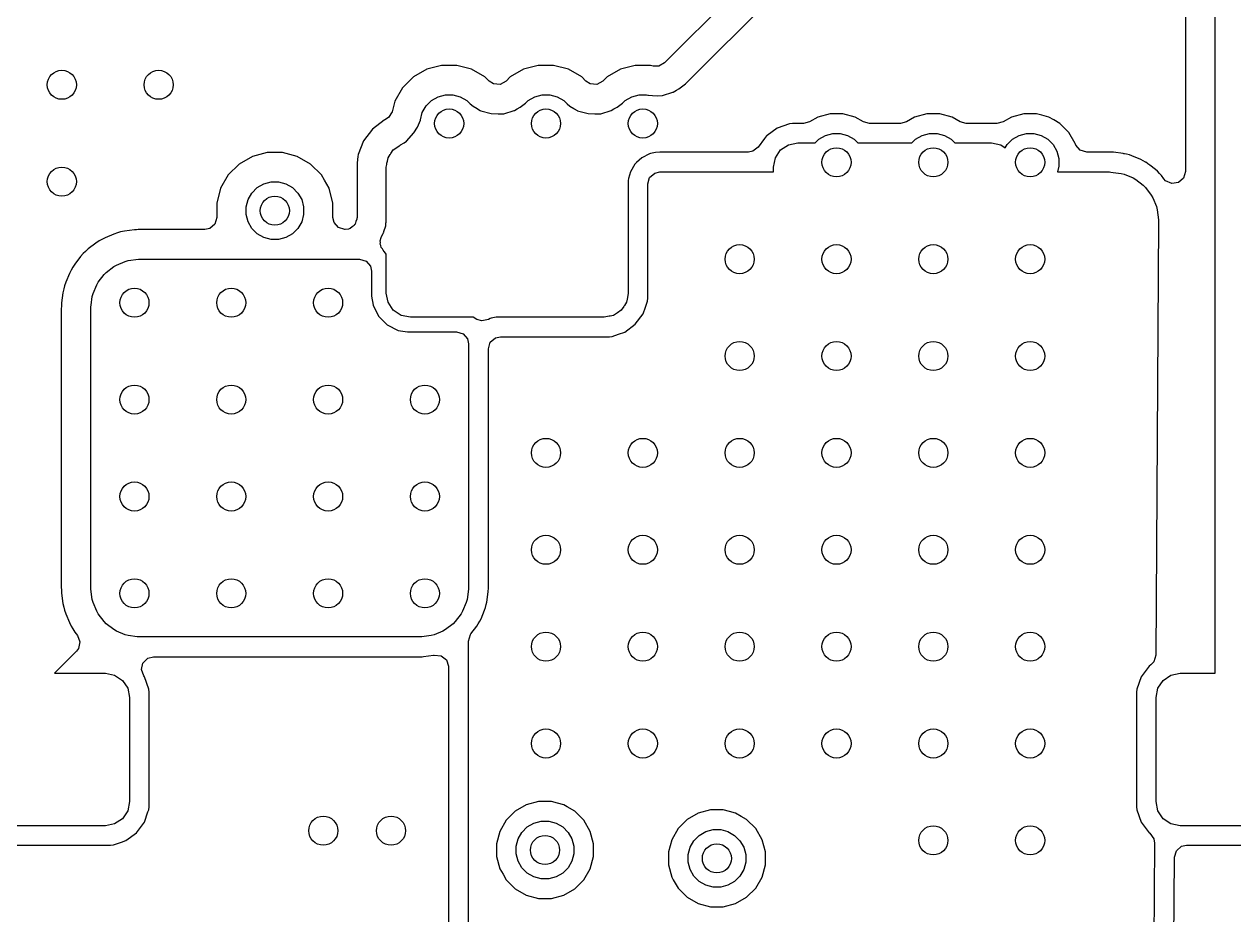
# Model space of a CAD drawing. Extents: x 2.65 to 6.49, y -4.64 to -1.62.
# Drawn here: x 3.0949 to 3.5867, y -2.6799 to -2.3179 of the extents above; entities that cross this region are included whole.
import ezdxf

# ---------------------------------------------------------------- set-up
doc = ezdxf.new("R2010")
doc.units = 0
doc.header["$MEASUREMENT"] = 0
doc.layers.add('BLACK', color=7, linetype='CONTINUOUS')

msp = doc.modelspace()

# ---------------------------------------------------------------- linework, layer by layer
at = {"layer": 'BLACK', "linetype": 'CONTINUOUS'}
for p, q in [((3.56711, -2.13155), (3.56711, -2.37781)), ((3.57913, -2.58169), (3.57913, -2.23183)), ((3.41981, -2.26917), (3.35533, -2.33364)), ((3.36384, -2.34215), (3.42832, -2.27767)), ((3.2646, -2.33463), (3.25859, -2.33624)), ((3.27083, -2.33463), (3.2646, -2.33463)), ((3.27684, -2.33624), (3.27083, -2.33463)), ((3.30397, -2.33463), (3.29796, -2.33624)), ((3.3102, -2.33463), (3.30397, -2.33463)), ((3.31621, -2.33624), (3.3102, -2.33463)), ((3.34334, -2.33463), (3.33733, -2.33624)), ((3.34957, -2.33463), (3.34334, -2.33463)), ((3.35062, -2.33491), (3.34957, -2.33463)), ((3.34957, -2.33463), (3.34957, -2.33463)), ((3.35292, -2.33496), (3.35062, -2.33491)), ((3.35533, -2.33364), (3.35292, -2.33496)), ((3.2532, -2.33935), (3.2488, -2.34375)), ((3.25859, -2.33624), (3.2532, -2.33935)), ((3.2532, -2.33935), (3.2532, -2.33935)), ((3.25859, -2.33624), (3.25859, -2.33624)), ((3.28223, -2.33935), (3.27684, -2.33624)), ((3.27684, -2.33624), (3.27684, -2.33624)), ((3.27684, -2.33624), (3.27684, -2.33624)), ((3.28395, -2.34107), (3.28223, -2.33935)), ((3.28223, -2.33935), (3.28223, -2.33935)), ((3.29257, -2.33935), (3.29085, -2.34107)), ((3.29796, -2.33624), (3.29257, -2.33935)), ((3.29257, -2.33935), (3.29257, -2.33935)), ((3.29796, -2.33624), (3.29796, -2.33624)), ((3.3216, -2.33935), (3.31621, -2.33624)), ((3.31621, -2.33624), (3.31621, -2.33624)), ((3.31621, -2.33624), (3.31621, -2.33624)), ((3.32332, -2.34107), (3.3216, -2.33935)), ((3.3216, -2.33935), (3.3216, -2.33935)), ((3.33194, -2.33935), (3.33022, -2.34107)), ((3.33733, -2.33624), (3.33194, -2.33935)), ((3.33194, -2.33935), (3.33194, -2.33935)), ((3.33733, -2.33624), (3.33733, -2.33624)), ((3.2488, -2.34375), (3.24569, -2.34914)), ((3.2488, -2.34375), (3.2488, -2.34375)), ((3.2857, -2.34219), (3.28395, -2.34107)), ((3.28844, -2.34238), (3.2857, -2.34219)), ((3.29085, -2.34107), (3.28844, -2.34238)), ((3.32507, -2.34219), (3.32332, -2.34107)), ((3.32781, -2.34238), (3.32507, -2.34219)), ((3.33022, -2.34107), (3.32781, -2.34238)), ((3.35448, -2.34689), (3.35868, -2.34552)), ((3.35868, -2.34552), (3.35873, -2.34549)), ((3.35873, -2.34549), (3.36015, -2.34472)), ((3.36015, -2.34472), (3.3611, -2.3442)), ((3.3611, -2.3442), (3.36161, -2.34382)), ((3.36161, -2.34382), (3.36384, -2.34215)), ((3.36384, -2.34215), (3.36384, -2.34215)), ((3.24569, -2.34914), (3.24452, -2.3535)), ((3.24569, -2.34914), (3.24569, -2.34914)), ((3.25835, -2.35108), (3.26053, -2.3489)), ((3.26053, -2.3489), (3.2632, -2.34736)), ((3.2632, -2.34736), (3.26617, -2.34656)), ((3.26617, -2.34656), (3.26926, -2.34656)), ((3.26926, -2.34656), (3.27224, -2.34736)), ((3.27224, -2.34736), (3.27491, -2.3489)), ((3.27491, -2.3489), (3.27614, -2.35013)), ((3.27614, -2.35013), (3.27631, -2.35026)), ((3.27631, -2.35026), (3.27745, -2.35118)), ((3.29662, -2.35162), (3.29882, -2.34997)), ((3.29882, -2.34997), (3.2999, -2.3489)), ((3.2999, -2.3489), (3.30257, -2.34736)), ((3.30257, -2.34736), (3.30554, -2.34656)), ((3.30554, -2.34656), (3.30863, -2.34656)), ((3.30863, -2.34656), (3.31161, -2.34736)), ((3.31161, -2.34736), (3.31428, -2.3489)), ((3.31428, -2.3489), (3.31551, -2.35013)), ((3.31551, -2.35013), (3.31568, -2.35026)), ((3.31568, -2.35026), (3.31682, -2.35118)), ((3.33599, -2.35162), (3.33819, -2.34997)), ((3.33819, -2.34997), (3.33927, -2.3489)), ((3.33927, -2.3489), (3.34194, -2.34736)), ((3.34194, -2.34736), (3.34492, -2.34656)), ((3.34492, -2.34656), (3.348, -2.34656)), ((3.348, -2.34656), (3.34847, -2.34668)), ((3.34847, -2.34668), (3.34875, -2.3467)), ((3.34875, -2.3467), (3.35033, -2.34693)), ((3.35033, -2.34693), (3.35252, -2.34698)), ((3.35252, -2.34698), (3.35263, -2.34699)), ((3.35263, -2.34699), (3.35448, -2.34689)), ((3.35263, -2.34699), (3.35263, -2.34699)), ((3.35263, -2.34699), (3.35263, -2.34699)), ((3.24452, -2.3535), (3.24309, -2.35585)), ((3.25601, -2.35673), (3.2568, -2.35375)), ((3.2568, -2.35375), (3.25835, -2.35108)), ((3.27745, -2.35118), (3.27905, -2.35222)), ((3.27905, -2.35222), (3.27919, -2.35231)), ((3.27919, -2.35231), (3.27919, -2.35231)), ((3.27919, -2.35231), (3.28034, -2.35294)), ((3.28034, -2.35294), (3.28056, -2.35307)), ((3.28056, -2.35307), (3.28484, -2.35419)), ((3.28484, -2.35419), (3.28758, -2.35438)), ((3.28758, -2.35438), (3.29, -2.35431)), ((3.29, -2.35431), (3.2942, -2.35294)), ((3.2942, -2.35294), (3.29426, -2.35291)), ((3.29426, -2.35291), (3.29534, -2.35232)), ((3.29534, -2.35232), (3.29662, -2.35162)), ((3.31682, -2.35118), (3.31842, -2.35222)), ((3.31842, -2.35222), (3.31856, -2.35231)), ((3.31856, -2.35231), (3.31856, -2.35231)), ((3.31856, -2.35231), (3.31971, -2.35294)), ((3.31971, -2.35294), (3.31993, -2.35307)), ((3.31993, -2.35307), (3.32421, -2.35419)), ((3.32421, -2.35419), (3.32695, -2.35438)), ((3.32695, -2.35438), (3.32937, -2.35431)), ((3.32937, -2.35431), (3.33357, -2.35294)), ((3.33357, -2.35294), (3.33363, -2.35291)), ((3.33363, -2.35291), (3.33471, -2.35232)), ((3.33471, -2.35232), (3.33599, -2.35162)), ((3.41759, -2.35565), (3.41423, -2.35759)), ((3.4226, -2.35431), (3.41759, -2.35565)), ((3.41759, -2.35565), (3.41759, -2.35565)), ((3.41759, -2.35565), (3.41759, -2.35565)), ((3.41759, -2.35565), (3.41759, -2.35565)), ((3.42779, -2.35431), (3.4226, -2.35431)), ((3.4328, -2.35565), (3.42779, -2.35431)), ((3.43616, -2.35759), (3.4328, -2.35565)), ((3.4328, -2.35565), (3.4328, -2.35565)), ((3.4328, -2.35565), (3.4328, -2.35565)), ((3.45696, -2.35565), (3.4536, -2.35759)), ((3.46197, -2.35431), (3.45696, -2.35565)), ((3.45696, -2.35565), (3.45696, -2.35565)), ((3.45696, -2.35565), (3.45696, -2.35565)), ((3.45696, -2.35565), (3.45696, -2.35565)), ((3.46716, -2.35431), (3.46197, -2.35431)), ((3.47217, -2.35565), (3.46716, -2.35431)), ((3.47553, -2.35759), (3.47217, -2.35565)), ((3.47217, -2.35565), (3.47217, -2.35565)), ((3.47217, -2.35565), (3.47217, -2.35565)), ((3.49633, -2.35565), (3.49296, -2.3576)), ((3.50134, -2.35431), (3.49633, -2.35565)), ((3.49633, -2.35565), (3.49633, -2.35565)), ((3.49633, -2.35565), (3.49633, -2.35565)), ((3.49633, -2.35565), (3.49633, -2.35565)), ((3.50653, -2.35431), (3.50134, -2.35431)), ((3.50864, -2.35488), (3.50653, -2.35431)), ((3.51154, -2.35565), (3.50864, -2.35488)), ((3.51356, -2.35682), (3.51154, -2.35565)), ((3.2365, -2.36051), (3.2329, -2.36526)), ((3.24125, -2.35691), (3.2365, -2.36051)), ((3.24159, -2.35678), (3.24125, -2.35691)), ((3.24309, -2.35585), (3.24159, -2.35678)), ((3.25336, -2.36211), (3.25479, -2.35976)), ((3.25479, -2.35976), (3.25601, -2.35692)), ((3.25601, -2.35692), (3.25601, -2.35673)), ((3.40107, -2.36013), (3.39705, -2.36309)), ((3.40611, -2.35836), (3.40107, -2.36013)), ((3.40107, -2.36013), (3.40107, -2.36013)), ((3.40731, -2.35825), (3.40611, -2.35836)), ((3.40611, -2.35836), (3.40611, -2.35836)), ((3.41179, -2.35825), (3.40731, -2.35825)), ((3.41423, -2.35759), (3.41179, -2.35825)), ((3.4386, -2.35825), (3.43616, -2.35759)), ((3.45116, -2.35825), (3.4386, -2.35825)), ((3.4536, -2.35759), (3.45116, -2.35825)), ((3.47797, -2.35825), (3.47553, -2.35759)), ((3.49044, -2.35825), (3.47797, -2.35825)), ((3.49296, -2.3576), (3.49044, -2.35821)), ((3.49044, -2.35821), (3.49044, -2.35825)), ((3.51604, -2.35825), (3.51356, -2.35682)), ((3.5197, -2.36192), (3.51604, -2.35825)), ((3.2329, -2.36526), (3.23071, -2.3708)), ((3.24944, -2.36606), (3.2504, -2.3654)), ((3.2504, -2.3654), (3.25336, -2.36211)), ((3.39599, -2.36435), (3.39339, -2.36788)), ((3.39677, -2.3633), (3.39599, -2.36435)), ((3.39705, -2.36309), (3.39677, -2.3633)), ((3.41651, -2.36614), (3.41801, -2.36465)), ((3.41801, -2.36465), (3.42068, -2.3631)), ((3.42068, -2.3631), (3.42366, -2.36231)), ((3.42366, -2.36231), (3.42674, -2.36231)), ((3.42674, -2.36231), (3.42972, -2.3631)), ((3.42972, -2.3631), (3.43239, -2.36465)), ((3.43239, -2.36465), (3.43388, -2.36614)), ((3.45588, -2.36614), (3.45738, -2.36465)), ((3.45738, -2.36465), (3.46005, -2.3631)), ((3.46005, -2.3631), (3.46303, -2.36231)), ((3.46303, -2.36231), (3.46611, -2.36231)), ((3.46611, -2.36231), (3.46909, -2.3631)), ((3.46909, -2.3631), (3.47176, -2.36465)), ((3.47176, -2.36465), (3.47325, -2.36614)), ((3.49457, -2.36683), (3.49675, -2.36465)), ((3.49675, -2.36465), (3.49942, -2.3631)), ((3.49942, -2.3631), (3.5024, -2.36231)), ((3.5024, -2.36231), (3.50548, -2.36231)), ((3.50548, -2.36231), (3.50846, -2.3631)), ((3.50846, -2.3631), (3.51113, -2.36465)), ((3.51113, -2.36465), (3.51331, -2.36683)), ((3.5223, -2.36641), (3.5197, -2.36192)), ((3.19374, -2.37006), (3.18773, -2.37167)), ((3.19996, -2.37006), (3.19374, -2.37006)), ((3.20598, -2.37167), (3.19996, -2.37006)), ((3.24403, -2.37049), (3.24501, -2.36902)), ((3.24501, -2.36902), (3.24647, -2.36805)), ((3.24647, -2.36805), (3.24736, -2.36737)), ((3.24736, -2.36737), (3.24786, -2.36705)), ((3.24786, -2.36705), (3.24788, -2.36703)), ((3.24786, -2.36705), (3.24786, -2.36705)), ((3.24788, -2.36703), (3.24793, -2.367)), ((3.24793, -2.367), (3.24795, -2.36699)), ((3.24795, -2.36699), (3.24944, -2.36606)), ((3.24795, -2.36699), (3.24795, -2.36699)), ((3.35161, -2.37005), (3.34958, -2.37049)), ((3.35333, -2.36986), (3.35161, -2.37005)), ((3.38946, -2.36986), (3.35333, -2.36986)), ((3.3912, -2.36954), (3.38946, -2.36986)), ((3.39339, -2.36788), (3.3912, -2.36954)), ((3.40036, -2.37222), (3.40249, -2.36902)), ((3.40249, -2.36902), (3.40568, -2.36689)), ((3.40568, -2.36689), (3.40945, -2.36614)), ((3.40945, -2.36614), (3.41651, -2.36614)), ((3.43388, -2.36614), (3.45588, -2.36614)), ((3.47325, -2.36614), (3.48819, -2.36614)), ((3.48819, -2.36614), (3.49196, -2.36689)), ((3.49196, -2.36689), (3.49381, -2.36813)), ((3.49381, -2.36813), (3.49457, -2.36683)), ((3.51331, -2.36683), (3.51485, -2.3695)), ((3.51485, -2.3695), (3.51565, -2.37247)), ((3.52241, -2.36669), (3.5223, -2.36641)), ((3.5223, -2.36641), (3.5223, -2.36641)), ((3.52253, -2.36701), (3.52241, -2.36669)), ((3.52433, -2.36909), (3.52253, -2.36701)), ((3.52697, -2.36986), (3.52433, -2.36909)), ((3.53617, -2.36986), (3.52697, -2.36986)), ((3.53618, -2.36986), (3.53617, -2.36986)), ((3.53617, -2.36986), (3.53617, -2.36986)), ((3.5367, -2.36988), (3.53618, -2.36986)), ((3.53718, -2.36991), (3.5367, -2.36988)), ((3.53734, -2.36992), (3.53718, -2.36991)), ((3.5375, -2.36994), (3.53734, -2.36992)), ((3.53787, -2.36997), (3.5375, -2.36994)), ((3.54169, -2.37048), (3.53787, -2.36997)), ((3.18233, -2.37478), (3.17793, -2.37918)), ((3.18772, -2.37167), (3.18233, -2.37478)), ((3.18233, -2.37478), (3.18233, -2.37478)), ((3.18773, -2.37167), (3.18772, -2.37167)), ((3.21137, -2.37478), (3.20598, -2.37167)), ((3.20598, -2.37167), (3.20598, -2.37167)), ((3.20598, -2.37167), (3.20598, -2.37167)), ((3.21577, -2.37918), (3.21137, -2.37478)), ((3.21137, -2.37478), (3.21137, -2.37478)), ((3.23061, -2.37167), (3.2303, -2.37429)), ((3.2303, -2.37429), (3.2303, -2.37429)), ((3.2303, -2.37429), (3.2303, -2.39648)), ((3.23071, -2.3708), (3.23061, -2.37167)), ((3.24213, -2.37598), (3.24235, -2.37486)), ((3.24235, -2.37486), (3.24236, -2.37472)), ((3.24236, -2.37472), (3.24237, -2.3746)), ((3.24237, -2.3746), (3.2424, -2.3744)), ((3.2424, -2.3744), (3.24261, -2.37356)), ((3.24261, -2.37356), (3.24288, -2.37222)), ((3.24288, -2.37222), (3.2438, -2.37084)), ((3.2438, -2.37084), (3.24389, -2.37068)), ((3.24389, -2.37068), (3.24403, -2.37049)), ((3.34321, -2.37477), (3.34146, -2.37792)), ((3.34392, -2.37408), (3.34321, -2.37477)), ((3.34321, -2.37477), (3.34321, -2.37477)), ((3.346, -2.37228), (3.34392, -2.37408)), ((3.34918, -2.37059), (3.346, -2.37228)), ((3.346, -2.37228), (3.346, -2.37228)), ((3.34958, -2.37049), (3.34918, -2.37059)), ((3.34918, -2.37059), (3.34918, -2.37059)), ((3.39961, -2.37598), (3.40036, -2.37222)), ((3.51565, -2.37247), (3.51565, -2.37556)), ((3.54202, -2.37052), (3.54169, -2.37048)), ((3.54223, -2.37057), (3.54202, -2.37052)), ((3.54306, -2.37073), (3.54223, -2.37057)), ((3.5443, -2.37106), (3.54306, -2.37073)), ((3.54531, -2.37141), (3.5443, -2.37106)), ((3.54888, -2.37289), (3.54531, -2.37141)), ((3.54983, -2.37337), (3.54888, -2.37289)), ((3.55083, -2.37395), (3.54983, -2.37337)), ((3.54983, -2.37337), (3.54983, -2.37337)), ((3.55094, -2.37401), (3.55083, -2.37395)), ((3.5516, -2.37445), (3.55094, -2.37401)), ((3.55182, -2.3746), (3.5516, -2.37445)), ((3.55256, -2.37517), (3.55182, -2.3746)), ((3.55488, -2.37696), (3.55256, -2.37517)), ((3.17793, -2.37918), (3.17482, -2.38458)), ((3.17793, -2.37918), (3.17793, -2.37918)), ((3.21698, -2.38128), (3.21577, -2.37918)), ((3.21577, -2.37918), (3.21577, -2.37918)), ((3.24213, -2.39784), (3.24213, -2.37598)), ((3.34146, -2.37792), (3.34068, -2.38055)), ((3.34146, -2.37792), (3.34146, -2.37792)), ((3.34844, -2.38283), (3.34922, -2.3802)), ((3.34922, -2.3802), (3.3513, -2.37839)), ((3.3513, -2.37839), (3.35333, -2.37795)), ((3.35333, -2.37795), (3.39961, -2.37795)), ((3.39961, -2.37795), (3.39961, -2.37598)), ((3.51565, -2.37556), (3.51501, -2.37795)), ((3.51501, -2.37795), (3.53617, -2.37795)), ((3.53617, -2.37795), (3.5368, -2.37799)), ((3.5368, -2.37799), (3.53774, -2.37812)), ((3.53774, -2.37812), (3.54096, -2.37854)), ((3.54096, -2.37854), (3.5422, -2.37888)), ((3.5422, -2.37888), (3.54577, -2.38036)), ((3.55568, -2.37767), (3.55488, -2.37696)), ((3.55658, -2.37857), (3.55568, -2.37767)), ((3.55658, -2.37858), (3.55658, -2.37857)), ((3.55658, -2.37857), (3.55658, -2.37857)), ((3.55728, -2.37938), (3.55658, -2.37858)), ((3.55834, -2.38077), (3.55728, -2.37938)), ((3.55728, -2.37938), (3.55728, -2.37938)), ((3.56711, -2.37781), (3.56633, -2.38045)), ((3.17482, -2.38458), (3.17321, -2.39059)), ((3.17482, -2.38458), (3.17482, -2.38458)), ((3.18748, -2.38651), (3.18966, -2.38433)), ((3.18966, -2.38433), (3.19233, -2.38279)), ((3.19233, -2.38279), (3.19531, -2.38199)), ((3.19531, -2.38199), (3.19839, -2.38199)), ((3.19839, -2.38199), (3.20137, -2.38279)), ((3.20137, -2.38279), (3.20404, -2.38433)), ((3.20404, -2.38433), (3.20622, -2.38651)), ((3.21888, -2.38458), (3.21698, -2.38128)), ((3.22049, -2.39059), (3.21888, -2.38458)), ((3.34068, -2.38056), (3.34055, -2.38147)), ((3.34055, -2.38147), (3.34055, -2.42717)), ((3.34068, -2.38055), (3.34068, -2.38056)), ((3.34068, -2.38056), (3.34068, -2.38056)), ((3.34844, -2.4293), (3.34844, -2.38283)), ((3.54577, -2.38036), (3.54688, -2.38101)), ((3.54688, -2.38101), (3.54994, -2.38337)), ((3.54994, -2.38337), (3.55084, -2.38428)), ((3.55084, -2.38428), (3.55319, -2.38736)), ((3.55903, -2.3815), (3.55834, -2.38077)), ((3.56153, -2.38264), (3.55903, -2.3815)), ((3.56425, -2.38225), (3.56153, -2.38264)), ((3.56633, -2.38045), (3.56425, -2.38225)), ((3.18514, -2.39216), (3.18594, -2.38918)), ((3.18594, -2.38918), (3.18748, -2.38651)), ((3.20622, -2.38651), (3.20776, -2.38918)), ((3.20776, -2.38918), (3.20856, -2.39216)), ((3.55319, -2.38736), (3.55382, -2.38847)), ((3.55382, -2.38847), (3.55528, -2.39205)), ((3.17321, -2.39059), (3.17321, -2.39648)), ((3.18514, -2.39524), (3.18514, -2.39216)), ((3.20856, -2.39216), (3.20856, -2.39524)), ((3.22049, -2.39648), (3.22049, -2.39059)), ((3.22049, -2.39059), (3.22049, -2.39059)), ((3.55528, -2.39205), (3.55561, -2.39329)), ((3.55561, -2.39329), (3.55613, -2.39745)), ((3.17243, -2.39912), (3.17035, -2.40092)), ((3.17321, -2.39648), (3.17243, -2.39912)), ((3.18594, -2.39822), (3.18514, -2.39524)), ((3.18748, -2.40089), (3.18594, -2.39822)), ((3.20776, -2.39822), (3.20622, -2.40089)), ((3.20856, -2.39524), (3.20776, -2.39822)), ((3.22093, -2.3985), (3.22049, -2.39648)), ((3.22273, -2.40058), (3.22093, -2.3985)), ((3.2291, -2.39967), (3.22823, -2.40024)), ((3.22925, -2.39935), (3.2291, -2.39967)), ((3.22952, -2.39912), (3.22925, -2.39935)), ((3.22981, -2.39812), (3.22952, -2.39912)), ((3.23025, -2.39717), (3.22981, -2.39812)), ((3.2303, -2.39648), (3.23019, -2.39682)), ((3.23019, -2.39682), (3.23025, -2.39717)), ((3.24119, -2.40217), (3.24197, -2.39988)), ((3.24197, -2.39988), (3.24201, -2.39883)), ((3.24197, -2.39988), (3.24197, -2.39988)), ((3.24197, -2.39988), (3.24197, -2.39988)), ((3.24201, -2.39883), (3.24205, -2.39834)), ((3.24205, -2.39834), (3.24213, -2.39784)), ((3.55617, -2.39809), (3.55503, -2.57439)), ((3.55613, -2.39745), (3.55617, -2.39809)), ((3.12788, -2.40467), (3.12647, -2.40536)), ((3.13144, -2.40319), (3.12788, -2.40467)), ((3.13293, -2.40268), (3.13144, -2.40319)), ((3.13144, -2.40319), (3.13144, -2.40319)), ((3.13416, -2.40235), (3.13293, -2.40268)), ((3.13293, -2.40268), (3.13293, -2.40268)), ((3.1357, -2.40205), (3.13416, -2.40235)), ((3.13416, -2.40235), (3.13416, -2.40235)), ((3.13984, -2.4015), (3.1357, -2.40205)), ((3.14063, -2.40143), (3.13984, -2.4015)), ((3.14127, -2.40138), (3.14063, -2.40143)), ((3.14137, -2.40138), (3.14127, -2.40138)), ((3.14205, -2.40136), (3.14137, -2.40138)), ((3.16833, -2.40136), (3.14205, -2.40136)), ((3.17035, -2.40092), (3.16833, -2.40136)), ((3.18966, -2.40307), (3.18748, -2.40089)), ((3.19233, -2.40461), (3.18966, -2.40307)), ((3.19531, -2.40541), (3.19233, -2.40461)), ((3.20137, -2.40461), (3.19839, -2.40541)), ((3.20404, -2.40307), (3.20137, -2.40461)), ((3.20622, -2.40089), (3.20404, -2.40307)), ((3.22537, -2.40136), (3.22273, -2.40058)), ((3.22541, -2.40136), (3.22537, -2.40136)), ((3.22679, -2.40116), (3.22541, -2.40136)), ((3.22703, -2.40101), (3.22679, -2.40116)), ((3.22744, -2.40092), (3.22703, -2.40101)), ((3.22823, -2.40024), (3.22744, -2.40092)), ((3.23971, -2.40588), (3.2401, -2.40454)), ((3.2401, -2.40454), (3.24074, -2.40314)), ((3.24074, -2.40314), (3.24083, -2.40296)), ((3.24083, -2.40296), (3.24106, -2.4025)), ((3.24106, -2.4025), (3.24111, -2.40237)), ((3.24106, -2.4025), (3.24106, -2.4025)), ((3.24111, -2.40237), (3.24117, -2.40222)), ((3.24117, -2.40222), (3.24119, -2.40217)), ((3.121, -2.40922), (3.11982, -2.41026)), ((3.12406, -2.40687), (3.121, -2.40922)), ((3.12537, -2.406), (3.12406, -2.40687)), ((3.12647, -2.40536), (3.12537, -2.406)), ((3.12647, -2.40536), (3.12647, -2.40536)), ((3.19839, -2.40541), (3.19531, -2.40541)), ((3.23981, -2.40657), (3.23971, -2.40588)), ((3.23971, -2.40726), (3.23981, -2.40657)), ((3.24, -2.4079), (3.23971, -2.40726)), ((3.2401, -2.4086), (3.24, -2.4079)), ((3.24056, -2.40913), (3.2401, -2.4086)), ((3.24085, -2.40977), (3.24056, -2.40913)), ((3.24135, -2.41034), (3.24085, -2.40977)), ((3.11788, -2.41234), (3.11553, -2.4154)), ((3.11892, -2.41116), (3.11788, -2.41234)), ((3.11788, -2.41234), (3.11788, -2.41234)), ((3.11982, -2.41026), (3.11892, -2.41116)), ((3.13248, -2.41578), (3.13604, -2.4143)), ((3.13604, -2.4143), (3.13727, -2.41397)), ((3.13727, -2.41397), (3.14141, -2.41343)), ((3.14141, -2.41343), (3.14205, -2.41339)), ((3.14205, -2.41339), (3.23132, -2.41339)), ((3.23132, -2.41339), (3.23396, -2.41416)), ((3.23396, -2.41416), (3.23576, -2.41624)), ((3.24187, -2.41094), (3.24135, -2.41034)), ((3.24213, -2.41141), (3.24187, -2.41094)), ((3.24213, -2.42717), (3.24213, -2.41141)), ((3.11333, -2.41922), (3.11185, -2.42278)), ((3.11402, -2.41781), (3.11333, -2.41922)), ((3.11333, -2.41922), (3.11333, -2.41922)), ((3.11466, -2.4167), (3.11402, -2.41781)), ((3.11553, -2.4154), (3.11466, -2.4167)), ((3.11553, -2.4154), (3.11553, -2.4154)), ((3.11553, -2.4154), (3.11553, -2.4154)), ((3.12742, -2.41966), (3.12832, -2.41876)), ((3.12832, -2.41876), (3.13138, -2.41641)), ((3.13138, -2.41641), (3.13248, -2.41578)), ((3.23576, -2.41624), (3.2362, -2.41827)), ((3.2362, -2.41827), (3.2362, -2.42841)), ((3.11135, -2.42427), (3.11102, -2.4255)), ((3.11185, -2.42278), (3.11135, -2.42427)), ((3.11135, -2.42427), (3.11135, -2.42427)), ((3.11185, -2.42278), (3.11185, -2.42278)), ((3.12296, -2.42738), (3.12444, -2.42382)), ((3.12444, -2.42382), (3.12508, -2.42272)), ((3.12508, -2.42272), (3.12742, -2.41966)), ((3.11071, -2.42704), (3.11016, -2.43118)), ((3.11102, -2.4255), (3.11071, -2.42704)), ((3.12218, -2.4321), (3.12263, -2.42861)), ((3.12263, -2.42861), (3.12296, -2.42738)), ((3.2362, -2.42841), (3.23679, -2.4321)), ((3.24288, -2.43093), (3.24213, -2.42717)), ((3.34035, -2.42822), (3.34008, -2.42959)), ((3.34055, -2.42717), (3.34034, -2.42821)), ((3.34034, -2.42821), (3.34035, -2.42822)), ((3.34833, -2.4305), (3.34844, -2.4293)), ((3.11005, -2.4326), (3.11002, -2.43339)), ((3.11002, -2.43339), (3.11002, -2.54692)), ((3.11009, -2.43197), (3.11005, -2.4326)), ((3.11016, -2.43118), (3.11009, -2.43197)), ((3.12205, -2.43339), (3.12209, -2.43275)), ((3.12205, -2.54692), (3.12205, -2.43339)), ((3.12209, -2.43275), (3.12218, -2.4321)), ((3.23679, -2.4321), (3.23905, -2.43655)), ((3.24501, -2.43413), (3.24288, -2.43093)), ((3.2482, -2.43626), (3.24501, -2.43413)), ((3.33767, -2.43413), (3.33612, -2.43516)), ((3.3387, -2.43258), (3.33767, -2.43413)), ((3.3389, -2.43232), (3.3387, -2.43258)), ((3.33897, -2.43218), (3.3389, -2.43232)), ((3.3398, -2.43093), (3.33897, -2.43218)), ((3.34006, -2.42966), (3.3398, -2.43093)), ((3.34008, -2.42959), (3.34006, -2.42966)), ((3.34008, -2.42959), (3.34008, -2.42959)), ((3.34657, -2.43555), (3.34751, -2.43286)), ((3.34751, -2.43286), (3.34833, -2.4305)), ((3.34833, -2.4305), (3.34833, -2.4305)), ((3.23905, -2.43655), (3.23905, -2.43655)), ((3.23905, -2.43655), (3.23905, -2.43655)), ((3.23905, -2.43655), (3.24258, -2.44008)), ((3.25197, -2.43701), (3.2482, -2.43626)), ((3.27753, -2.43701), (3.25197, -2.43701)), ((3.27904, -2.43786), (3.27753, -2.43701)), ((3.28103, -2.43846), (3.27904, -2.43786)), ((3.28372, -2.4379), (3.28103, -2.43846)), ((3.28441, -2.43754), (3.28372, -2.4379)), ((3.28482, -2.43744), (3.28441, -2.43754)), ((3.28441, -2.43754), (3.28441, -2.43754)), ((3.28679, -2.43701), (3.28482, -2.43744)), ((3.33071, -2.43701), (3.28679, -2.43701)), ((3.33275, -2.4366), (3.33071, -2.43701)), ((3.33313, -2.43654), (3.33275, -2.4366)), ((3.3332, -2.43651), (3.33313, -2.43654)), ((3.33448, -2.43626), (3.3332, -2.43651)), ((3.33573, -2.43542), (3.33448, -2.43626)), ((3.33586, -2.43535), (3.33573, -2.43542)), ((3.33612, -2.43516), (3.33586, -2.43535)), ((3.34339, -2.43985), (3.34657, -2.43555)), ((3.24258, -2.44008), (3.24258, -2.44008)), ((3.24258, -2.44008), (3.24258, -2.44008)), ((3.24258, -2.44008), (3.24704, -2.44235)), ((3.24704, -2.44235), (3.24704, -2.44235)), ((3.24704, -2.44235), (3.25073, -2.44293)), ((3.25073, -2.44293), (3.25073, -2.44293)), ((3.25073, -2.44293), (3.27071, -2.44293)), ((3.27071, -2.44293), (3.27335, -2.44371)), ((3.27335, -2.44371), (3.27515, -2.44579)), ((3.33404, -2.44479), (3.33657, -2.44391)), ((3.33657, -2.44391), (3.33909, -2.44302)), ((3.33909, -2.44302), (3.34339, -2.43985)), ((3.27515, -2.44579), (3.27559, -2.44781)), ((3.27559, -2.44781), (3.27559, -2.54692)), ((3.28368, -2.44978), (3.28446, -2.44714)), ((3.28446, -2.44714), (3.28653, -2.44534)), ((3.28653, -2.44534), (3.28856, -2.4449)), ((3.28856, -2.4449), (3.33285, -2.4449)), ((3.33285, -2.4449), (3.33404, -2.44479)), ((3.33404, -2.44479), (3.33404, -2.44479)), ((3.28368, -2.54692), (3.28368, -2.44978)), ((3.11002, -2.54692), (3.11005, -2.54771)), ((3.12209, -2.54756), (3.12205, -2.54692)), ((3.27559, -2.54692), (3.27555, -2.54756)), ((3.28362, -2.54809), (3.28366, -2.54745)), ((3.28366, -2.54745), (3.28368, -2.54692)), ((3.11005, -2.54771), (3.11009, -2.54835)), ((3.11009, -2.54835), (3.11016, -2.54913)), ((3.11016, -2.54913), (3.11071, -2.55327)), ((3.12263, -2.5517), (3.12209, -2.54756)), ((3.12296, -2.55293), (3.12263, -2.5517)), ((3.275, -2.5517), (3.27467, -2.55293)), ((3.27555, -2.54756), (3.275, -2.5517)), ((3.27555, -2.54756), (3.27555, -2.54756)), ((3.28302, -2.55276), (3.28357, -2.54862)), ((3.28357, -2.54862), (3.28362, -2.54809)), ((3.11071, -2.55327), (3.11102, -2.55481)), ((3.11102, -2.55481), (3.11135, -2.55605)), ((3.11135, -2.55605), (3.11185, -2.55754)), ((3.12444, -2.55649), (3.12296, -2.55293)), ((3.12508, -2.5576), (3.12444, -2.55649)), ((3.2732, -2.55649), (3.27256, -2.5576)), ((3.27467, -2.55293), (3.2732, -2.55649)), ((3.28067, -2.55959), (3.28215, -2.55603)), ((3.28215, -2.55603), (3.28249, -2.55503)), ((3.28249, -2.55503), (3.28282, -2.5538)), ((3.28282, -2.5538), (3.28302, -2.55276)), ((3.11185, -2.55754), (3.11185, -2.55754)), ((3.11185, -2.55754), (3.11333, -2.5611)), ((3.11333, -2.5611), (3.11402, -2.56251)), ((3.12742, -2.56065), (3.12508, -2.5576)), ((3.12832, -2.56155), (3.12742, -2.56065)), ((3.13138, -2.5639), (3.12832, -2.56155)), ((3.26931, -2.56155), (3.26626, -2.5639)), ((3.27022, -2.56065), (3.26931, -2.56155)), ((3.27256, -2.5576), (3.27022, -2.56065)), ((3.27898, -2.56252), (3.27957, -2.56164)), ((3.27957, -2.56164), (3.28021, -2.56054)), ((3.28021, -2.56054), (3.28067, -2.55959)), ((3.11402, -2.56251), (3.11402, -2.56251)), ((3.11402, -2.56251), (3.11466, -2.56361)), ((3.11466, -2.56361), (3.11553, -2.56492)), ((3.11553, -2.56492), (3.11663, -2.56635)), ((3.11663, -2.56635), (3.11762, -2.56891)), ((3.13248, -2.56454), (3.13138, -2.5639)), ((3.13604, -2.56601), (3.13248, -2.56454)), ((3.13727, -2.56634), (3.13604, -2.56601)), ((3.1409, -2.56682), (3.13727, -2.56634)), ((3.14141, -2.56689), (3.1409, -2.56682)), ((3.14205, -2.56693), (3.14141, -2.56689)), ((3.25559, -2.56693), (3.14205, -2.56693)), ((3.25622, -2.56689), (3.25559, -2.56693)), ((3.25667, -2.56683), (3.25622, -2.56689)), ((3.26036, -2.56634), (3.25667, -2.56683)), ((3.26159, -2.56601), (3.26036, -2.56634)), ((3.26515, -2.56454), (3.26159, -2.56601)), ((3.26626, -2.5639), (3.26515, -2.56454)), ((3.27559, -2.5686), (3.27637, -2.56596)), ((3.27637, -2.56596), (3.2766, -2.56562)), ((3.2766, -2.56562), (3.27898, -2.56252)), ((3.27898, -2.56252), (3.27898, -2.56252)), ((3.11707, -2.57161), (3.11621, -2.57277)), ((3.11762, -2.56891), (3.11707, -2.57161)), ((3.27559, -2.65095), (3.27559, -2.5686)), ((3.11621, -2.57277), (3.10728, -2.58169)), ((3.14321, -2.57753), (3.14517, -2.5756)), ((3.14517, -2.5756), (3.14748, -2.57502)), ((3.14748, -2.57502), (3.25559, -2.57502)), ((3.25559, -2.57502), (3.25611, -2.575)), ((3.25559, -2.57502), (3.25559, -2.57502)), ((3.25611, -2.575), (3.25675, -2.57496)), ((3.25675, -2.57496), (3.25728, -2.57491)), ((3.25728, -2.57491), (3.26142, -2.57436)), ((3.26142, -2.57436), (3.26167, -2.57431)), ((3.26167, -2.57431), (3.26441, -2.57456)), ((3.26441, -2.57456), (3.26658, -2.57625)), ((3.26658, -2.57625), (3.26749, -2.57884)), ((3.55423, -2.57702), (3.55304, -2.57829)), ((3.55503, -2.57439), (3.55423, -2.57702)), ((3.10728, -2.58169), (3.12795, -2.58169)), ((3.12795, -2.58169), (3.13172, -2.58244)), ((3.14261, -2.58022), (3.14321, -2.57753)), ((3.14355, -2.5828), (3.14261, -2.58022)), ((3.26749, -2.57884), (3.2675, -2.5791)), ((3.2675, -2.5791), (3.2675, -2.65201)), ((3.55228, -2.57885), (3.5491, -2.58315)), ((3.55304, -2.57829), (3.55228, -2.57885)), ((3.56119, -2.58244), (3.56496, -2.58169)), ((3.56496, -2.58169), (3.57913, -2.58169)), ((3.13172, -2.58244), (3.13491, -2.58458)), ((3.13491, -2.58458), (3.13705, -2.58777)), ((3.14381, -2.58315), (3.14355, -2.5828)), ((3.14558, -2.5882), (3.14381, -2.58315)), ((3.14381, -2.58315), (3.14381, -2.58315)), ((3.5491, -2.58315), (3.54734, -2.5882)), ((3.5491, -2.58315), (3.5491, -2.58315)), ((3.55587, -2.58777), (3.558, -2.58458)), ((3.558, -2.58458), (3.56119, -2.58244)), ((3.13705, -2.58777), (3.1378, -2.59154)), ((3.1378, -2.59154), (3.1378, -2.63386)), ((3.14569, -2.5894), (3.14558, -2.5882)), ((3.14558, -2.5882), (3.14558, -2.5882)), ((3.14569, -2.63599), (3.14569, -2.5894)), ((3.54734, -2.5882), (3.54722, -2.5894)), ((3.54722, -2.5894), (3.54722, -2.63599)), ((3.54734, -2.5882), (3.54734, -2.5882)), ((3.55512, -2.59154), (3.55587, -2.58777)), ((3.55512, -2.63386), (3.55512, -2.59154)), ((3.1378, -2.63386), (3.13705, -2.63762)), ((3.14558, -2.63719), (3.14569, -2.63599)), ((3.29909, -2.63518), (3.29459, -2.63778)), ((3.3041, -2.63384), (3.29909, -2.63518)), ((3.30929, -2.63384), (3.3041, -2.63384)), ((3.31179, -2.63451), (3.30929, -2.63384)), ((3.3143, -2.63518), (3.31179, -2.63451)), ((3.31571, -2.63599), (3.3143, -2.63518)), ((3.31879, -2.63778), (3.31571, -2.63599)), ((3.54722, -2.63599), (3.54734, -2.63719)), ((3.55587, -2.63762), (3.55512, -2.63386)), ((3.13491, -2.64082), (3.13172, -2.64295)), ((3.13705, -2.63762), (3.13491, -2.64082)), ((3.14381, -2.64224), (3.14527, -2.63806)), ((3.14527, -2.63806), (3.14558, -2.63719)), ((3.14558, -2.63719), (3.14558, -2.63719)), ((3.29459, -2.63778), (3.29093, -2.64144)), ((3.29459, -2.63778), (3.29459, -2.63778)), ((3.32246, -2.64144), (3.31879, -2.63778)), ((3.36897, -2.63857), (3.36448, -2.64116)), ((3.37398, -2.63722), (3.36897, -2.63857)), ((3.37917, -2.63722), (3.37398, -2.63722)), ((3.38167, -2.6379), (3.37917, -2.63722)), ((3.38418, -2.63857), (3.38167, -2.6379)), ((3.38643, -2.63986), (3.38418, -2.63857)), ((3.38867, -2.64116), (3.38643, -2.63986)), ((3.54734, -2.63719), (3.54734, -2.63719)), ((3.54734, -2.63719), (3.5491, -2.64224)), ((3.558, -2.64082), (3.55587, -2.63762)), ((3.56119, -2.64295), (3.558, -2.64082)), ((3.12795, -2.6437), (3.01378, -2.6437)), ((3.13172, -2.64295), (3.12795, -2.6437)), ((3.14064, -2.64654), (3.14381, -2.64224)), ((3.29093, -2.64144), (3.28833, -2.64594)), ((3.29093, -2.64144), (3.29093, -2.64144)), ((3.29732, -2.64635), (3.2995, -2.64417)), ((3.2995, -2.64417), (3.30217, -2.64263)), ((3.30217, -2.64263), (3.30515, -2.64183)), ((3.30515, -2.64183), (3.30823, -2.64183)), ((3.30823, -2.64183), (3.31121, -2.64263)), ((3.31121, -2.64263), (3.31388, -2.64417)), ((3.31388, -2.64417), (3.31606, -2.64635)), ((3.32505, -2.64594), (3.32246, -2.64144)), ((3.36081, -2.64483), (3.35821, -2.64932)), ((3.36448, -2.64116), (3.36081, -2.64483)), ((3.36081, -2.64483), (3.36081, -2.64483)), ((3.36448, -2.64116), (3.36448, -2.64116)), ((3.37205, -2.64602), (3.37503, -2.64522)), ((3.37503, -2.64522), (3.37812, -2.64522)), ((3.37812, -2.64522), (3.38109, -2.64602)), ((3.39234, -2.64483), (3.38867, -2.64116)), ((3.39494, -2.64932), (3.39234, -2.64483)), ((3.5491, -2.64224), (3.5491, -2.64224)), ((3.5491, -2.64224), (3.55228, -2.64654)), ((3.56496, -2.6437), (3.56119, -2.64295)), ((3.61614, -2.6437), (3.56496, -2.6437)), ((3.13129, -2.65148), (3.13451, -2.65035)), ((3.13451, -2.65035), (3.13633, -2.64972)), ((3.13633, -2.64972), (3.14064, -2.64654)), ((3.28833, -2.64594), (3.28699, -2.65095)), ((3.29498, -2.652), (3.29578, -2.64902)), ((3.29578, -2.64902), (3.29732, -2.64635)), ((3.31606, -2.64635), (3.3176, -2.64902)), ((3.3176, -2.64902), (3.3184, -2.652)), ((3.3264, -2.65095), (3.32505, -2.64594)), ((3.35821, -2.64932), (3.35687, -2.65433)), ((3.36566, -2.65241), (3.3672, -2.64974)), ((3.3672, -2.64974), (3.36938, -2.64756)), ((3.36938, -2.64756), (3.37205, -2.64602)), ((3.38109, -2.64602), (3.38376, -2.64756)), ((3.38376, -2.64756), (3.38595, -2.64974)), ((3.38595, -2.64974), (3.38749, -2.65241)), ((3.39628, -2.65433), (3.39494, -2.64932)), ((3.55228, -2.64654), (3.55255, -2.64674)), ((3.55255, -2.64674), (3.55421, -2.64893)), ((3.55453, -2.6507), (3.55416, -2.70857)), ((3.55421, -2.64893), (3.55453, -2.6507)), ((3.05574, -2.65159), (3.13009, -2.65159)), ((3.13009, -2.65159), (3.13129, -2.65148)), ((3.13129, -2.65148), (3.13129, -2.65148)), ((3.2675, -2.65201), (3.2675, -2.69443)), ((3.27559, -2.69443), (3.27559, -2.65095)), ((3.28699, -2.65095), (3.28699, -2.65614)), ((3.29498, -2.65508), (3.29498, -2.652)), ((3.29578, -2.65806), (3.29498, -2.65508)), ((3.3184, -2.65508), (3.3176, -2.65806)), ((3.3184, -2.652), (3.3184, -2.65508)), ((3.3264, -2.65433), (3.3264, -2.65095)), ((3.3264, -2.65614), (3.3264, -2.65433)), ((3.35687, -2.65433), (3.35687, -2.65952)), ((3.36486, -2.65539), (3.36566, -2.65241)), ((3.36486, -2.65847), (3.36486, -2.65539)), ((3.38749, -2.65241), (3.38828, -2.65539)), ((3.38828, -2.65539), (3.38828, -2.65847)), ((3.39628, -2.65952), (3.39628, -2.65433)), ((3.56259, -2.65644), (3.56338, -2.65381)), ((3.56338, -2.65381), (3.56547, -2.65202)), ((3.56547, -2.65202), (3.56747, -2.65159)), ((3.56747, -2.65159), (3.605, -2.65159)), ((3.28699, -2.65614), (3.28833, -2.66115)), ((3.29732, -2.66073), (3.29578, -2.65806)), ((3.3176, -2.65806), (3.31606, -2.66073)), ((3.32505, -2.66115), (3.3264, -2.65614)), ((3.35687, -2.65952), (3.35821, -2.66453)), ((3.36566, -2.66145), (3.36486, -2.65847)), ((3.38828, -2.65847), (3.38749, -2.66145)), ((3.39494, -2.66453), (3.39628, -2.65952)), ((3.56226, -2.70713), (3.56259, -2.65644)), ((3.28833, -2.66115), (3.28963, -2.6634)), ((3.28963, -2.6634), (3.29093, -2.66564)), ((3.2995, -2.66291), (3.29732, -2.66073)), ((3.30217, -2.66446), (3.2995, -2.66291)), ((3.30515, -2.66525), (3.30217, -2.66446)), ((3.30823, -2.66525), (3.30515, -2.66525)), ((3.31121, -2.66446), (3.30823, -2.66525)), ((3.31388, -2.66291), (3.31121, -2.66446)), ((3.31606, -2.66073), (3.31388, -2.66291)), ((3.32246, -2.66564), (3.32505, -2.66115)), ((3.35821, -2.66453), (3.35885, -2.66564)), ((3.3672, -2.66412), (3.36566, -2.66145)), ((3.36938, -2.6663), (3.3672, -2.66412)), ((3.38595, -2.66412), (3.38376, -2.6663)), ((3.38749, -2.66145), (3.38595, -2.66412)), ((3.39234, -2.66903), (3.39494, -2.66453)), ((3.29093, -2.66564), (3.29459, -2.66931)), ((3.29459, -2.66931), (3.29909, -2.67191)), ((3.3143, -2.67191), (3.31879, -2.66931)), ((3.31879, -2.66931), (3.32246, -2.66564)), ((3.35885, -2.66564), (3.36081, -2.66903)), ((3.36081, -2.66903), (3.36448, -2.6727)), ((3.37205, -2.66784), (3.36938, -2.6663)), ((3.37503, -2.66864), (3.37205, -2.66784)), ((3.37812, -2.66864), (3.37503, -2.66864)), ((3.38109, -2.66784), (3.37812, -2.66864)), ((3.38376, -2.6663), (3.38109, -2.66784)), ((3.38867, -2.6727), (3.39234, -2.66903)), ((3.29909, -2.67191), (3.3041, -2.67325)), ((3.3041, -2.67325), (3.3041, -2.67325)), ((3.3041, -2.67325), (3.30929, -2.67325)), ((3.30929, -2.67325), (3.3143, -2.67191)), ((3.30929, -2.67325), (3.30929, -2.67325)), ((3.36448, -2.6727), (3.36897, -2.67529)), ((3.36897, -2.67529), (3.37398, -2.67663)), ((3.37917, -2.67663), (3.38418, -2.67529)), ((3.38418, -2.67529), (3.38867, -2.6727)), ((3.37398, -2.67663), (3.37398, -2.67663)), ((3.37398, -2.67663), (3.37917, -2.67663)), ((3.37917, -2.67663), (3.37917, -2.67663))]:
    msp.add_line(p, q, dxfattribs=at)
at = {"layer": 'BLACK'}
for centre in [(3.11024, -2.34252), (3.14961, -2.34252), (3.26772, -2.35827), (3.30709, -2.35827), (3.34646, -2.35827), (3.4252, -2.37402), (3.46457, -2.37402), (3.50394, -2.37402), (3.11024, -2.38189), (3.19685, -2.3937), (3.38583, -2.41339), (3.4252, -2.41339), (3.46457, -2.41339), (3.50394, -2.41339), (3.13976, -2.4311), (3.17913, -2.4311), (3.2185, -2.4311), (3.38583, -2.45276), (3.4252, -2.45276), (3.46457, -2.45276), (3.50394, -2.45276), (3.13976, -2.47047), (3.17913, -2.47047), (3.2185, -2.47047), (3.25787, -2.47047), (3.30709, -2.49213), (3.34646, -2.49213), (3.38583, -2.49213), (3.4252, -2.49213), (3.46457, -2.49213), (3.50394, -2.49213), (3.13976, -2.50984), (3.17913, -2.50984), (3.2185, -2.50984), (3.25787, -2.50984), (3.30709, -2.5315), (3.34646, -2.5315), (3.38583, -2.5315), (3.4252, -2.5315), (3.46457, -2.5315), (3.50394, -2.5315), (3.13976, -2.54921), (3.17913, -2.54921), (3.2185, -2.54921), (3.25787, -2.54921), (3.30709, -2.57087), (3.34646, -2.57087), (3.38583, -2.57087), (3.4252, -2.57087), (3.46457, -2.57087), (3.50394, -2.57087), (3.30709, -2.61024), (3.34646, -2.61024), (3.38583, -2.61024), (3.4252, -2.61024), (3.46457, -2.61024), (3.50394, -2.61024), (3.21654, -2.64567), (3.24409, -2.64567), (3.46457, -2.64961), (3.50394, -2.64961), (3.30669, -2.65354), (3.37657, -2.65693)]:
    msp.add_circle(centre, 0.00591, dxfattribs=at)

doc.saveas('drawing.dxf')
